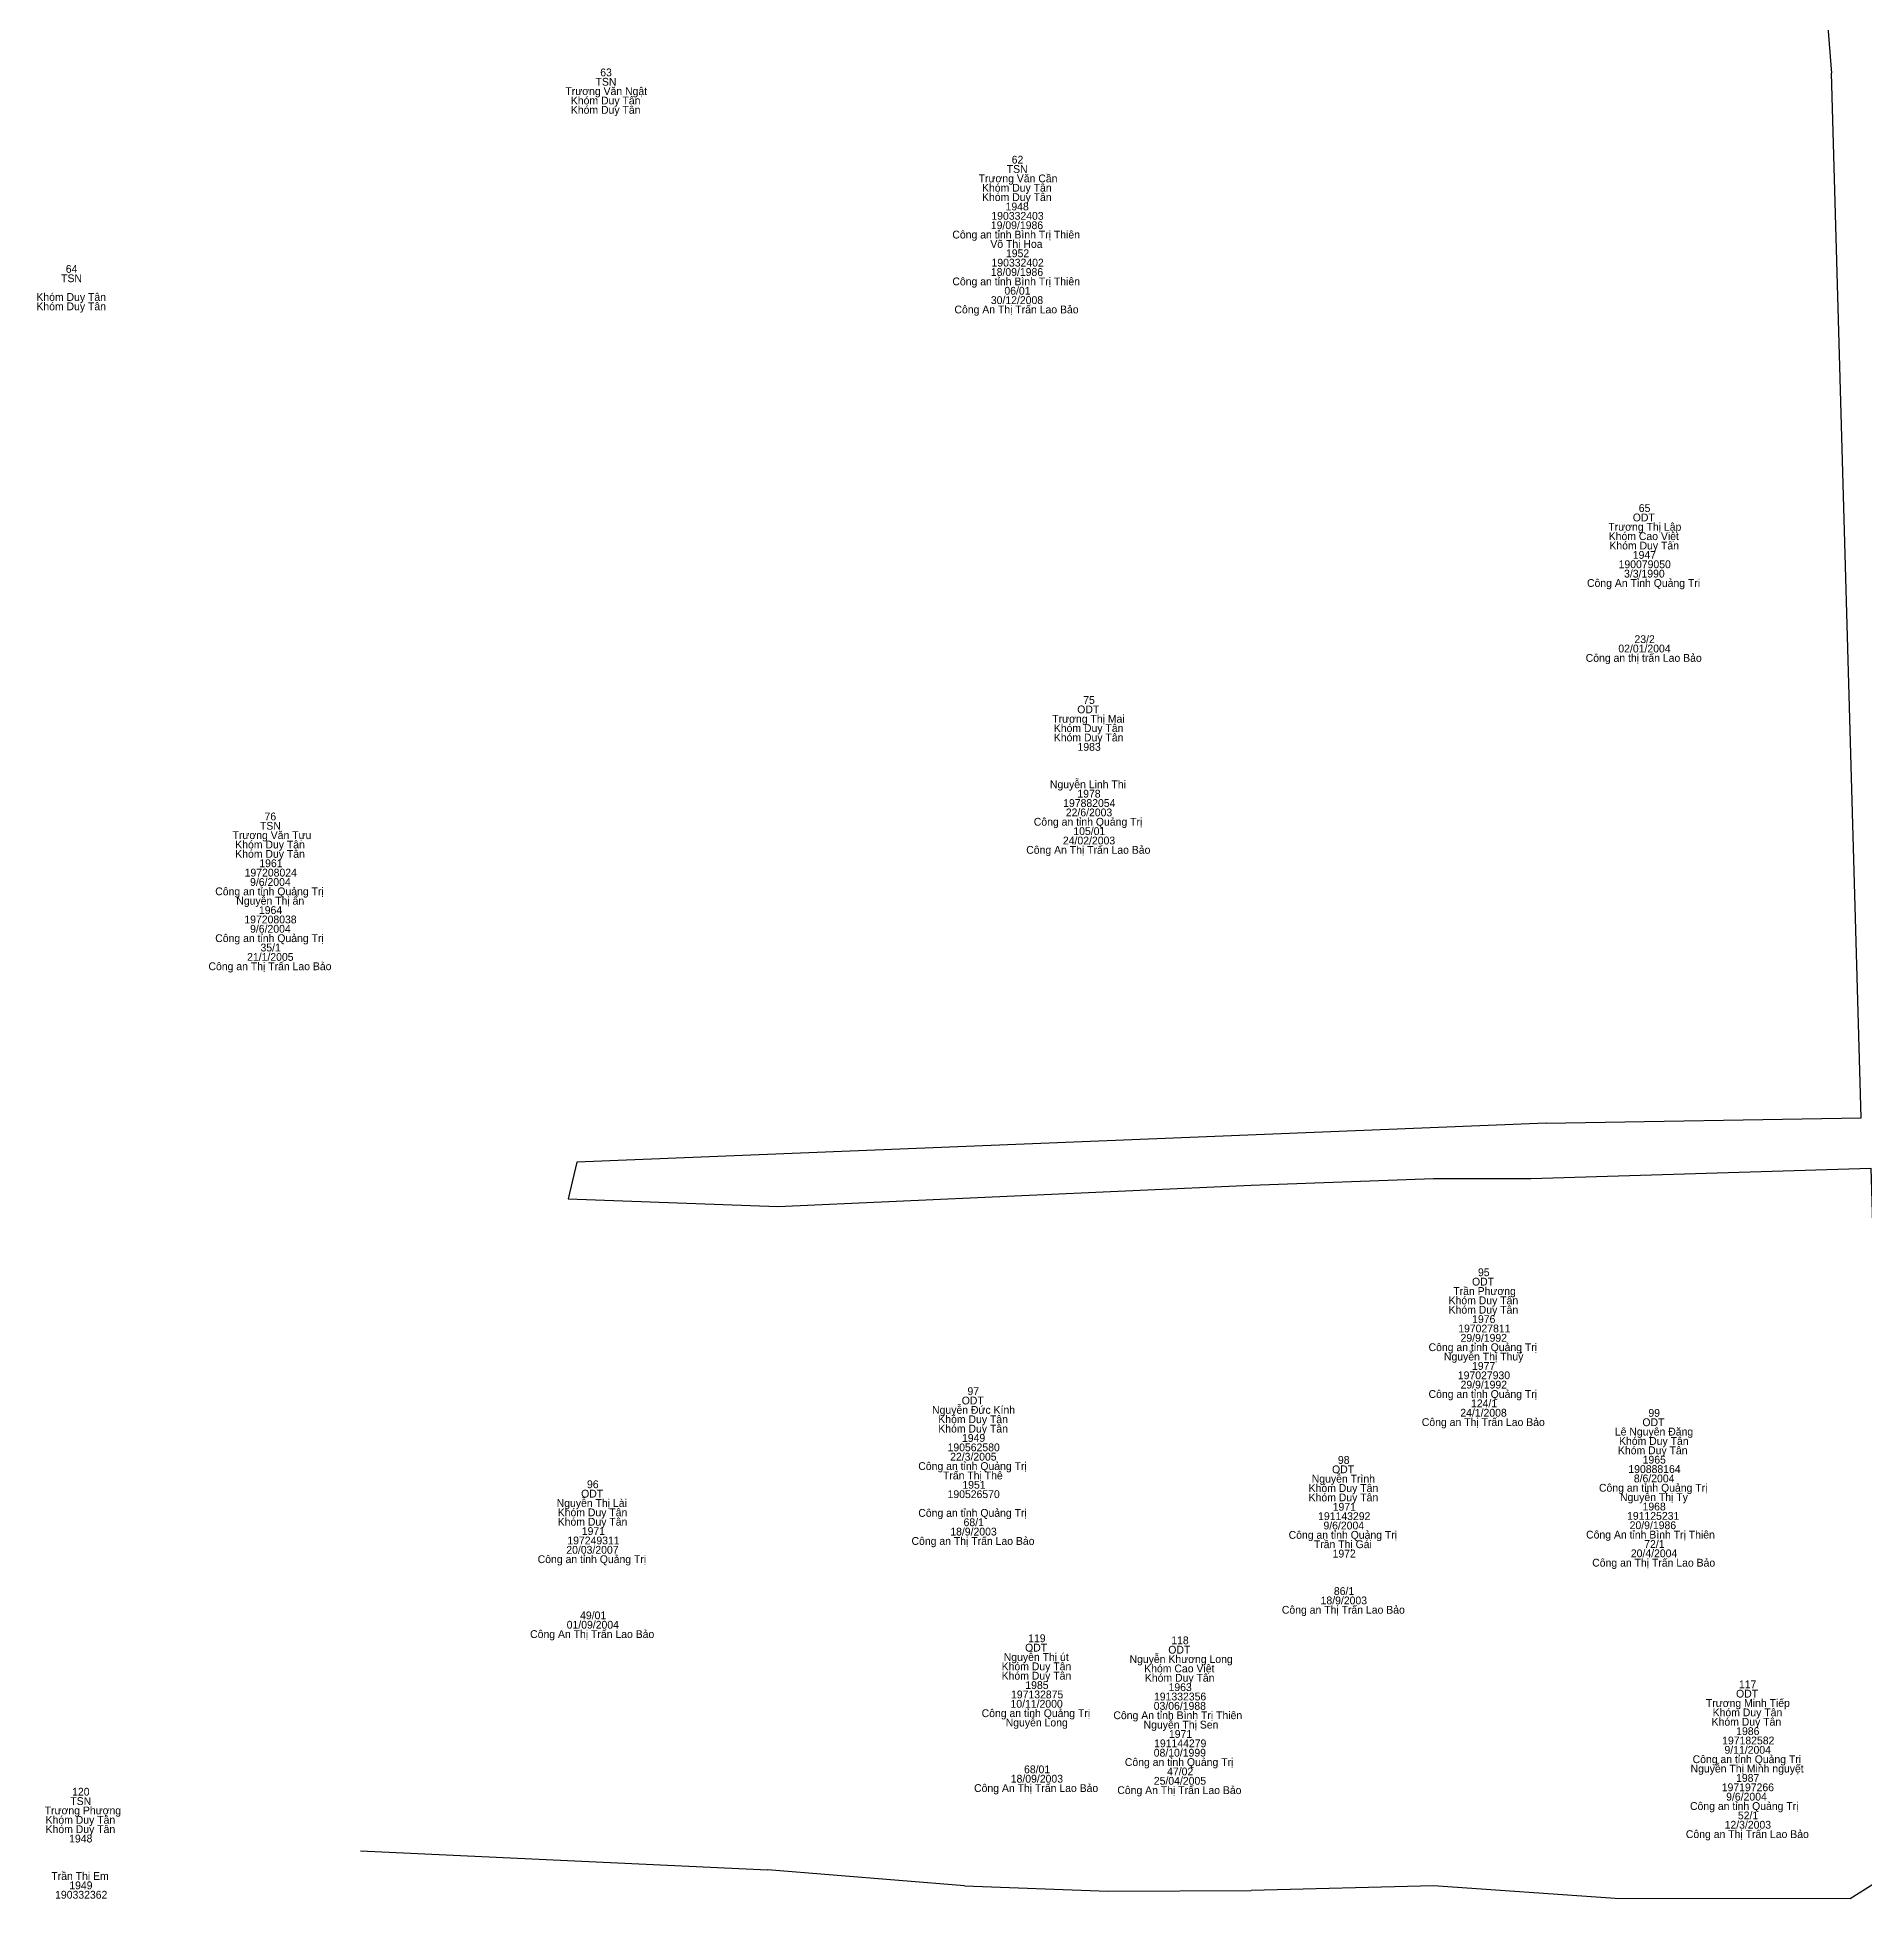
# Model space of a CAD drawing. Extents: x 535932 to 536577, y 1836990 to 1837547.
# Drawn here: x 536016.3 to 536156.8, y 1837222 to 1837365.1 of the extents above; entities that cross this region are included whole.
import ezdxf

# ---------------------------------------------------------------- set-up
doc = ezdxf.new("R2010")
doc.units = 0
doc.layers.add('Level 1', color=7, linetype='Continuous')
doc.layers.add('Level 23', color=7, linetype='Continuous')

msp = doc.modelspace()

# ---------------------------------------------------------------- linework, layer by layer
at = {"layer": 'Level 23'}
for p, q in [((536153.86, 1837367.51), (536154.27, 1837362.36)), ((536132.33, 1837281.62), (536057.82, 1837278.63)), ((536057.82, 1837278.63), (536057.15, 1837275.79)), ((536109.66, 1837276.84), (536123.68, 1837277.35)), ((536123.68, 1837277.35), (536131.16, 1837277.37)), ((536057.15, 1837275.79), (536073.27, 1837275.2)), ((536073.27, 1837275.2), (536109.66, 1837276.84)), ((536041.18, 1837225.67), (536072.46, 1837224.2)), ((536087.61, 1837222.97), (536072.46, 1837224.2)), ((536087.61, 1837222.97), (536098.66, 1837222.57)), ((536098.66, 1837222.57), (536109.66, 1837222.62)), ((536123.66, 1837222.98), (536109.66, 1837222.62)), ((536137.64, 1837221.99), (536123.66, 1837222.98))]:
    msp.add_line(p, q, dxfattribs=at)
for points in [[(536132.33, 1837281.62), (536156.54, 1837282.03), (536154.27, 1837362.36)], [(536131.16, 1837277.37), (536157.28, 1837278.15), (536158.32, 1837244.06)], [(536158.32, 1837244.06), (536157.84, 1837225.87), (536157.57, 1837223.16), (536155.7, 1837221.98), (536137.64, 1837221.99)]]:
    msp.add_lwpolyline(points, dxfattribs=at)

# ---------------------------------------------------------------- texts
at = {"layer": 'Level 1'}
for s, p in [('TSN', (536059.25, 1837361.39)), ('63', (536059.61, 1837362.11)), ('Trương Văn Ngật', (536056.93, 1837360.67)), ('Khóm Duy Tân', (536057.35, 1837359.95)), ('Khóm Duy Tân', (536057.35, 1837359.23)), ('62', (536091.24, 1837355.4)), ('Trương Văn Cần', (536088.7, 1837353.96)), ('TSN', (536090.86, 1837354.68)), ('Khóm Duy Tân', (536088.96, 1837353.24)), ('Khóm Duy Tân', (536088.96, 1837352.52)), ('190332403', (536089.68, 1837351.08)), ('1948', (536090.77, 1837351.8)), ('Công an tỉnh Bình Trị Thiên', (536086.68, 1837349.64)), ('19/09/1986', (536089.64, 1837350.36)), ('Võ Thị Hoa', (536089.6, 1837348.92)), ('1952', (536090.8, 1837348.2)), ('64', (536018.52, 1837347)), ('18/09/1986', (536089.64, 1837346.76)), ('190332402', (536089.69, 1837347.48)), ('TSN', (536018.16, 1837346.28)), ('Công an tỉnh Bình Trị Thiên', (536086.68, 1837346.04)), ('06/01', (536090.68, 1837345.32)), ('Khóm Duy Tân', (536016.26, 1837344.84)), ('Khóm Duy Tân', (536016.26, 1837344.12)), ('Công An Thị Trấn Lao Bảo', (536086.84, 1837343.88)), ('30/12/2008', (536089.64, 1837344.6)), ('ODT', (536138.99, 1837327.89)), ('65', (536139.45, 1837328.61)), ('Trương Thị Lập', (536137.11, 1837327.17)), ('Khóm Cao Việt', (536137.14, 1837326.45)), ('Khóm Duy Tân', (536137.19, 1837325.73)), ('1947', (536138.99, 1837325.01)), ('190079050', (536137.9, 1837324.29)), ('3/3/1990', (536138.32, 1837323.57)), ('Công An Tỉnh Quảng Tri', (536135.47, 1837322.85)), ('23/2', (536139.12, 1837318.53)), ('Công an thị trấn Lao Bảo', (536135.37, 1837317.09)), ('02/01/2004', (536137.88, 1837317.81)), ('75', (536096.74, 1837313.85)), ('Trương Thị Mai', (536094.36, 1837312.41)), ('ODT', (536096.28, 1837313.13)), ('Khóm Duy Tân', (536094.48, 1837311.69)), ('Khóm Duy Tân', (536094.48, 1837310.97)), ('1983', (536096.3, 1837310.25)), ('Nguyễn Linh Thi', (536094.18, 1837307.37)), ('1978', (536096.29, 1837306.65)), ('197882054', (536095.2, 1837305.93)), ('22/6/2003', (536095.4, 1837305.21)), ('TSN', (536033.45, 1837304.18)), ('76', (536033.8, 1837304.9)), ('Công an tỉnh Quảng Trị', (536092.94, 1837304.49)), ('105/01', (536095.98, 1837303.77)), ('Trương Văn Tựu', (536031.34, 1837303.46)), ('Khóm Duy Tân', (536031.55, 1837302.74)), ('Công An Thị Trấn Lao Bảo', (536092.36, 1837302.33)), ('24/02/2003', (536095.18, 1837303.05)), ('Khóm Duy Tân', (536031.55, 1837302.02)), ('1961', (536033.4, 1837301.3)), ('197208024', (536032.27, 1837300.58)), ('9/6/2004', (536032.69, 1837299.86)), ('Công an tỉnh Quảng Trị', (536030.01, 1837299.14)), ('Nguyễn Thị ẩn', (536031.63, 1837298.42)), ('197208038', (536032.25, 1837296.98)), ('1964', (536033.37, 1837297.7)), ('Công an tỉnh Quảng Trị', (536030.01, 1837295.54)), ('9/6/2004', (536032.69, 1837296.26)), ('21/1/2005', (536032.46, 1837294.1)), ('35/1', (536033.49, 1837294.82)), ('Công an Thị Trấn Lao Bảo', (536029.49, 1837293.38)), ('95', (536127.09, 1837269.85)), ('Trần Phương', (536125.19, 1837268.41)), ('ODT', (536126.63, 1837269.13)), ('Khóm Duy Tân', (536124.83, 1837267.69)), ('Khóm Duy Tân', (536124.83, 1837266.97)), ('197027811', (536125.57, 1837265.53)), ('1976', (536126.64, 1837266.25)), ('Công an tỉnh Quảng Trị', (536123.29, 1837264.09)), ('Nguyễn Thị Thuý', (536124.47, 1837263.37)), ('29/9/1992', (536125.75, 1837264.81)), ('1977', (536126.63, 1837262.65)), ('97', (536087.84, 1837260.71)), ('197027930', (536125.54, 1837261.93)), ('29/9/1992', (536125.75, 1837261.21)), ('Nguyễn Đức Kính', (536085.12, 1837259.27)), ('ODT', (536087.4, 1837259.99)), ('Công an tỉnh Quảng Trị', (536123.29, 1837260.49)), ('124/1', (536126.55, 1837259.77)), ('Khóm Duy Tân', (536085.6, 1837258.55)), ('Khóm Duy Tân', (536085.6, 1837257.83)), ('Công an Thị Trấn Lao Bảo', (536122.77, 1837258.33)), ('24/1/2008', (536125.73, 1837259.05)), ('ODT', (536139.73, 1837258.32)), ('99', (536140.19, 1837259.04)), ('190562580', (536086.31, 1837256.39)), ('1949', (536087.42, 1837257.11)), ('Lê Nguyên Đăng', (536137.61, 1837257.6)), ('Khóm Duy Tân', (536137.93, 1837256.88)), ('Công an tỉnh Quảng Trị', (536084.06, 1837254.95)), ('22/3/2005', (536086.51, 1837255.67)), ('98', (536116.32, 1837255.42)), ('Khóm Duy Tân ', (536137.85, 1837256.16)), ('1965', (536139.75, 1837255.44)), ('96', (536058.59, 1837253.55)), ('Trấn Thị Thê', (536085.96, 1837254.23)), ('1951', (536087.45, 1837253.51)), ('Nguyễn Trình', (536114.31, 1837253.98)), ('ODT', (536115.87, 1837254.7)), ('190888164', (536138.65, 1837254.72)), ('8/6/2004', (536139.07, 1837254)), ('Nguyễn Thị Lài', (536056.26, 1837252.11)), ('ODT', (536058.14, 1837252.83)), ('190526570', (536086.31, 1837252.79)), ('Khóm Duy Tân', (536114.07, 1837253.26)), ('Khóm Duy Tân', (536114.07, 1837252.54)), ('Công an tỉnh Quảng Trị', (536136.39, 1837253.28)), ('Nguyễn Thị Ty', (536138.01, 1837252.56)), ('Khóm Duy Tân', (536056.34, 1837251.39)), ('Khóm Duy Tân', (536056.34, 1837250.67)), ('Công an tỉnh Quảng Trị', (536084.06, 1837251.35)), ('68/1', (536087.54, 1837250.63)), ('191143292', (536114.8, 1837251.1)), ('1971', (536115.92, 1837251.82)), ('191125231 ', (536138.55, 1837251.12)), ('1968', (536139.74, 1837251.84)), ('197249311', (536057.08, 1837249.23)), ('1971', (536058.19, 1837249.95)), ('Công an Thị Trấn Lao Bảo', (536083.54, 1837249.19)), ('18/9/2003', (536086.52, 1837249.91)), ('Công an tỉnh Quảng Trị', (536112.53, 1837249.66)), ('9/6/2004', (536115.21, 1837250.38)), ('Công An tỉnh Bình Trị Thiên  ', (536135.4, 1837249.68)), ('20/9/1986 ', (536138.75, 1837250.4)), ('Công an tỉnh Quảng Trị', (536054.8, 1837247.79)), ('20/03/2007', (536057, 1837248.51)), ('Trần Thị Gái', (536114.47, 1837248.94)), ('1972', (536115.91, 1837248.22)), ('20/4/2004', (536138.84, 1837248.24)), ('72/1', (536139.87, 1837248.96)), ('Công an Thị Trấn Lao Bảo', (536135.87, 1837247.52)), ('86/1', (536116.01, 1837245.34)), ('49/01', (536058.06, 1837243.47)), ('Công an Thị Trấn Lao Bảo', (536112.01, 1837243.9)), ('18/9/2003', (536114.99, 1837244.62)), ('Công An Thị Trấn Lao Bảo', (536054.22, 1837242.03)), ('01/09/2004', (536057.03, 1837242.75)), ('ODT', (536092.27, 1837240.99)), ('119', (536092.51, 1837241.71)), ('ODT', (536103.28, 1837240.83)), ('118', (536103.51, 1837241.55)), ('Khóm Duy Tân', (536090.47, 1837239.55)), ('Nguyễn Thị út', (536090.63, 1837240.27)), ('Nguyễn Khương Long', (536100.3, 1837240.11)), ('Khóm Cao Việt', (536101.43, 1837239.39)), ('Khóm Duy Tân', (536090.47, 1837238.83)), ('1985', (536092.29, 1837238.11)), ('Khóm Duy Tân', (536101.48, 1837238.67)), ('1963', (536103.3, 1837237.95)), ('117', (536147.15, 1837238.17)), ('10/11/2000', (536091.15, 1837236.67)), ('197132875', (536091.19, 1837237.39)), ('03/06/1988', (536102.16, 1837236.51)), ('191332356', (536102.18, 1837237.23)), ('Trương Minh Tiếp', (536144.61, 1837236.73)), ('ODT', (536146.93, 1837237.45)), ('Công an tỉnh Quảng Trị', (536088.93, 1837235.95)), ('Nguyễn Long', (536090.78, 1837235.23)), ('Công An tỉnh Bình Trị Thiên ', (536099.06, 1837235.79)), ('Nguyễn Thị Sen', (536101.38, 1837235.07)), ('Khóm Duy Tân ', (536145.05, 1837235.29)), ('Khóm Duy Tân', (536145.13, 1837236.01)), ('191144279', (536102.19, 1837233.63)), ('1971', (536103.33, 1837234.35)), ('197182582', (536145.86, 1837233.85)), ('1986', (536146.94, 1837234.57)), ('Công an tỉnh Quảng Trị', (536099.94, 1837232.19)), ('08/10/1999', (536102.16, 1837232.91)), ('Công an tỉnh Quảng Trị', (536143.59, 1837232.41)), ('9/11/2004', (536146.04, 1837233.13)), ('18/09/2003', (536091.17, 1837230.91)), ('68/01', (536092.19, 1837231.63)), ('25/04/2005', (536102.17, 1837230.75)), ('47/02', (536103.19, 1837231.47)), ('Nguyễn Thị Minh nguyệt', (536143.43, 1837231.69)), ('1987', (536146.93, 1837230.97)), ('TSN', (536018.87, 1837229.19)), ('120', (536019.01, 1837229.91)), ('Công An Thị Trấn Lao Bảo', (536088.35, 1837230.19)), ('Công An Thị Trấn Lao Bảo', (536099.36, 1837230.03)), ('197197266', (536145.83, 1837230.25)), ('9/6/2004 ', (536146.17, 1837229.53)), ('Trương Phượng', (536016.9, 1837228.47)), ('Khóm Duy Tân', (536016.97, 1837227.75)), ('Công an tỉnh Quảng Trị  ', (536143.39, 1837228.81)), ('52/1', (536147.07, 1837228.09)), ('Khóm Duy Tân', (536016.97, 1837227.03)), ('1948', (536018.78, 1837226.31)), ('Công an Thị Trấn Lao Bảo', (536143.07, 1837226.65)), ('12/3/2003', (536146.05, 1837227.37)), ('Trần Thị Em', (536017.41, 1837223.43)), ('190332362', (536017.7, 1837221.99)), ('1949', (536018.79, 1837222.71))]:
    msp.add_text(s, height=0.6, dxfattribs=at).set_placement(p)

doc.saveas('drawing.dxf')
